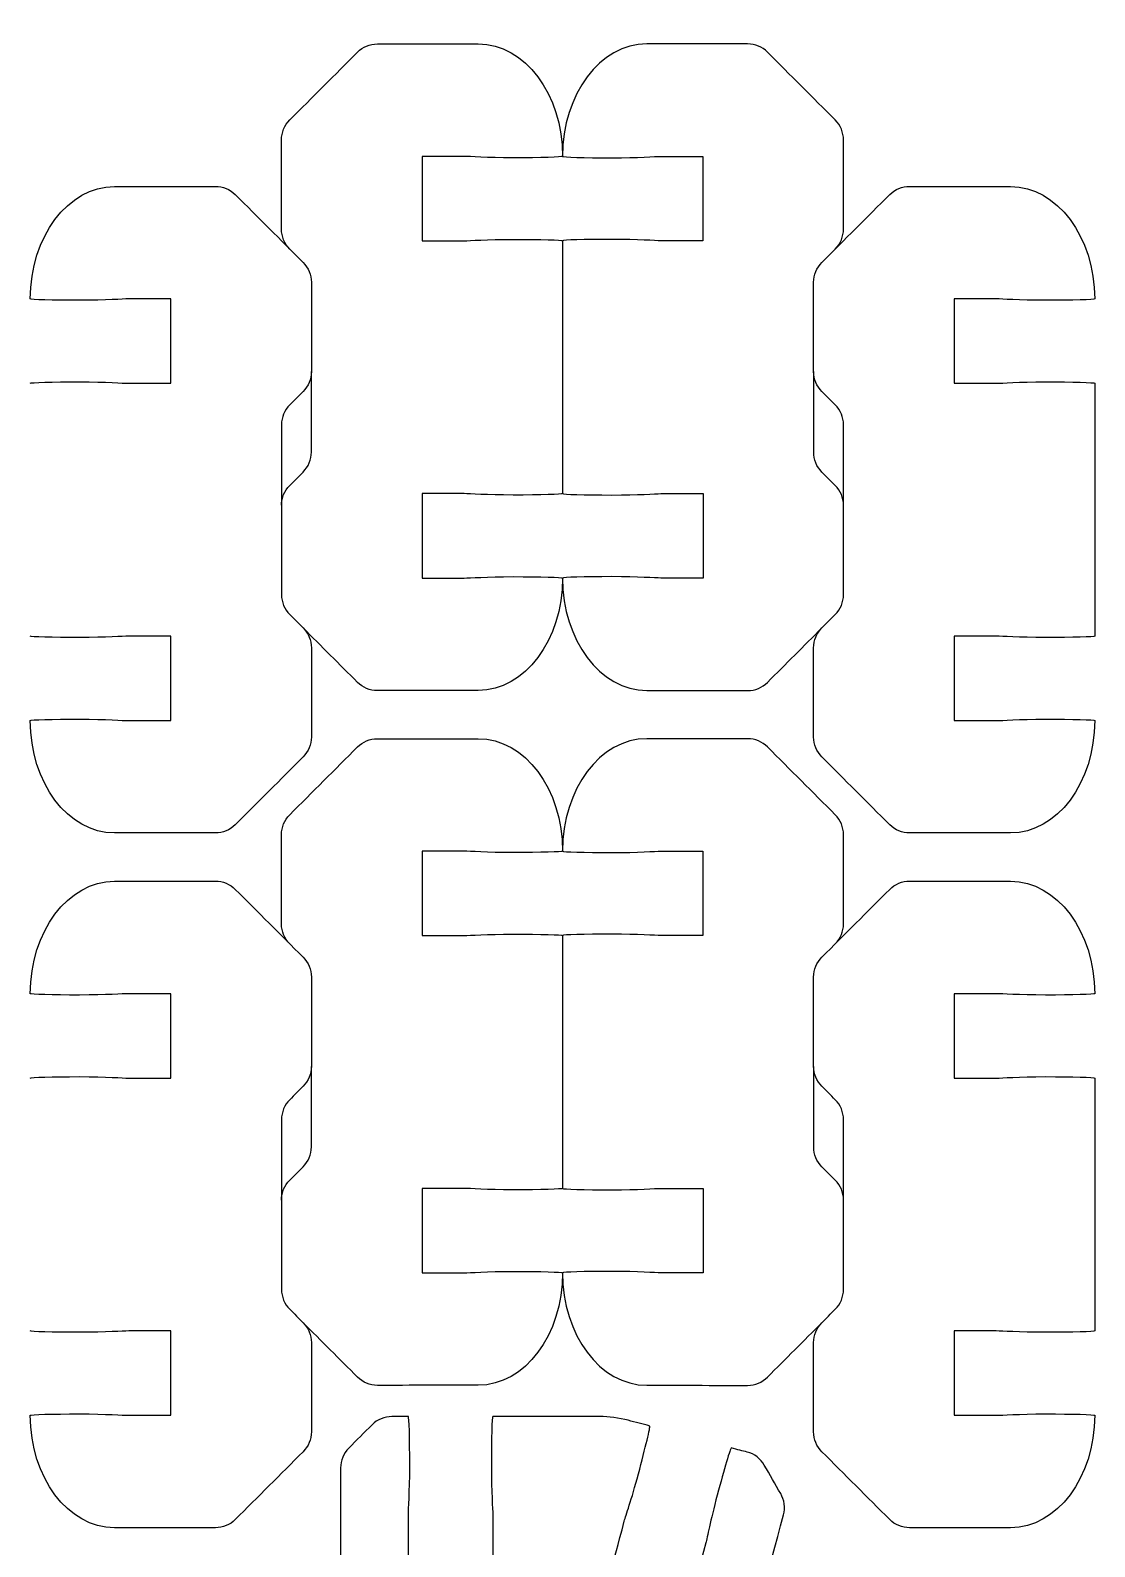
# Model space of a CAD drawing. Extents: x 0 to 290, y 230 to 450.
# Drawn here: x 45.9 to 83.8, y 314.8 to 368.7 of the extents above; entities that cross this region are included whole.
import ezdxf

# ---------------------------------------------------------------- set-up
doc = ezdxf.new("R2010")
doc.units = 0
doc.header["$MEASUREMENT"] = 0
doc.layers.add('DEFAULT', color=18, linetype='CONTINUOUS')

msp = doc.modelspace()

# ---------------------------------------------------------------- linework, layer by layer
at = {"layer": 'DEFAULT', "color": 1}
for points, knots in [([(0, 242), (0, 307.333), (0, 372.667), (0, 438), (0, 444.627), (5.372, 450), (12, 450), (100.667, 450), (189.333, 450), (278, 450), (284.627, 450), (290, 444.627), (290, 438), (290, 372.667), (290, 307.333), (290, 242), (290, 235.373), (284.627, 230), (278, 230), (189.333, 230), (100.667, 230), (12, 230), (5.372, 230), (0, 235.373), (0, 242)], [0, 0, 0, 0, 555.591, 555.591, 555.591, 556.591, 556.591, 556.591, 1310.607, 1310.607, 1310.607, 1311.607, 1311.607, 1311.607, 1867.198, 1867.198, 1867.198, 1868.198, 1868.198, 1868.198, 2622.214, 2622.214, 2622.214, 2623.214, 2623.214, 2623.214, 2623.214]), ([(55.166, 360.931), (54.979, 361.119), (54.873, 361.373), (54.873, 361.638), (54.873, 362.696), (54.873, 363.755), (54.873, 364.813), (54.873, 365.079), (54.978, 365.333), (55.166, 365.521), (55.97, 366.325), (56.775, 367.129), (57.579, 367.933), (57.766, 368.121), (58.021, 368.226), (58.286, 368.226), (59.481, 368.226), (60.677, 368.226), (61.872, 368.226), (63.53, 368.226), (64.871, 366.438), (64.871, 364.226), (64.871, 364.198), (64.088, 364.176), (63.121, 364.176), (62.154, 364.176), (61.583, 364.226), (61.371, 364.226), (60.871, 364.226), (60.372, 364.226), (59.872, 364.226), (59.872, 363.225), (59.872, 362.224), (59.872, 361.224), (60.372, 361.224), (60.871, 361.224), (61.371, 361.224), (61.583, 361.224), (62.154, 361.273), (63.121, 361.273), (64.088, 361.273), (64.871, 361.252), (64.871, 361.224), (64.871, 358.225), (64.871, 355.226), (64.871, 352.228), (64.871, 352.2), (64.088, 352.178), (63.121, 352.178), (62.154, 352.178), (61.583, 352.228), (61.371, 352.228), (60.871, 352.228), (60.372, 352.228), (59.872, 352.228), (59.872, 351.227), (59.872, 350.226), (59.872, 349.226), (60.372, 349.226), (60.871, 349.226), (61.371, 349.226), (61.583, 349.226), (62.154, 349.275), (63.121, 349.275), (64.088, 349.275), (64.871, 349.254), (64.871, 349.226), (64.871, 347.014), (63.53, 345.229), (61.872, 345.225), (60.995, 345.225), (59.351, 345.223), (58.286, 345.222), (58.021, 345.222), (57.766, 345.327), (57.578, 345.515), (56.933, 346.16), (56.288, 346.806), (55.642, 347.451)], [0, 0, 0, 0, 1, 1, 1, 10.002, 10.002, 10.002, 11.002, 11.002, 11.002, 20.674514, 20.674514, 20.674514, 21.674514, 21.674514, 21.674514, 31.840514, 31.840514, 31.840514, 32.840514, 32.840514, 32.840514, 33.840514, 33.840514, 33.840514, 34.840514, 34.840514, 34.840514, 39.090514, 39.090514, 39.090514, 47.600514, 47.600514, 47.600514, 51.850514, 51.850514, 51.850514, 52.850514, 52.850514, 52.850514, 53.850514, 53.850514, 53.850514, 79.350514, 79.350514, 79.350514, 80.350514, 80.350514, 80.350514, 81.350514, 81.350514, 81.350514, 85.600514, 85.600514, 85.600514, 94.110514, 94.110514, 94.110514, 98.360514, 98.360514, 98.360514, 99.360514, 99.360514, 99.360514, 100.360514, 100.360514, 100.360514, 101.360514, 101.360514, 101.360514, 102.360514, 102.360514, 102.360514, 103.360514, 103.360514, 103.360514, 111.123132, 111.123132, 111.123132, 111.123132]), ([(74.576, 360.931), (74.763, 361.119), (74.868, 361.373), (74.868, 361.638), (74.868, 362.696), (74.868, 363.755), (74.868, 364.813), (74.868, 365.079), (74.763, 365.333), (74.576, 365.521), (73.771, 366.325), (72.967, 367.129), (72.163, 367.933), (71.975, 368.121), (71.721, 368.226), (71.456, 368.226), (70.26, 368.226), (69.065, 368.226), (67.869, 368.226), (66.211, 368.226), (64.871, 366.438), (64.871, 364.226), (64.871, 364.198), (65.654, 364.176), (66.62, 364.176), (67.587, 364.176), (68.159, 364.226), (68.37, 364.226), (68.87, 364.226), (69.37, 364.226), (69.869, 364.226), (69.869, 363.225), (69.869, 362.224), (69.869, 361.224), (69.37, 361.224), (68.87, 361.224), (68.37, 361.224), (68.159, 361.224), (67.587, 361.273), (66.62, 361.273), (65.654, 361.273), (64.871, 361.252), (64.871, 361.224)], [0, 0, 0, 0, 1, 1, 1, 10.002, 10.002, 10.002, 11.002, 11.002, 11.002, 20.673807, 20.673807, 20.673807, 21.673807, 21.673807, 21.673807, 31.839807, 31.839807, 31.839807, 32.839807, 32.839807, 32.839807, 33.839807, 33.839807, 33.839807, 34.839807, 34.839807, 34.839807, 39.089807, 39.089807, 39.089807, 47.599807, 47.599807, 47.599807, 51.849807, 51.849807, 51.849807, 52.849807, 52.849807, 52.849807, 53.849807, 53.849807, 53.849807, 53.849807]), ([(45.937, 356.154), (45.937, 356.183), (46.72, 356.204), (47.687, 356.204), (48.653, 356.204), (49.225, 356.154), (49.437, 356.154), (49.936, 356.154), (50.436, 356.154), (50.936, 356.154), (50.936, 357.155), (50.936, 358.156), (50.936, 359.156), (50.436, 359.156), (49.936, 359.156), (49.437, 359.156), (49.225, 359.156), (48.653, 359.107), (47.687, 359.107), (46.72, 359.107), (45.937, 359.128), (45.937, 359.156), (45.937, 361.368), (47.278, 363.153), (48.936, 363.157), (49.813, 363.157), (51.456, 363.16), (52.522, 363.16), (52.787, 363.16), (53.042, 363.055), (53.229, 362.867), (54.034, 362.063), (54.838, 361.259), (55.642, 360.455), (55.829, 360.267), (55.935, 360.013), (55.935, 359.748), (55.935, 358.688), (55.935, 357.628), (55.935, 356.568), (55.935, 356.303), (55.829, 356.049), (55.642, 355.861), (55.483, 355.703), (55.325, 355.544), (55.166, 355.385), (54.978, 355.198), (54.873, 354.944), (54.873, 354.678), (54.873, 352.664), (54.873, 350.649), (54.873, 348.634), (54.873, 348.369), (54.978, 348.115), (55.166, 347.928), (55.325, 347.769), (55.483, 347.61), (55.642, 347.451), (55.829, 347.264), (55.935, 347.01), (55.935, 346.744), (55.935, 345.686), (55.935, 344.627), (55.935, 343.569), (55.935, 343.303), (55.829, 343.049), (55.642, 342.862), (54.838, 342.057), (54.033, 341.253), (53.229, 340.449), (53.042, 340.261), (52.787, 340.156), (52.522, 340.156), (51.327, 340.156), (50.131, 340.156), (48.936, 340.156), (47.278, 340.156), (45.937, 341.944), (45.937, 344.156), (45.937, 344.185), (46.72, 344.206), (47.687, 344.206), (48.653, 344.206), (49.225, 344.156), (49.437, 344.156), (49.936, 344.156), (50.436, 344.156), (50.936, 344.156), (50.936, 345.157), (50.936, 346.158), (50.936, 347.158), (50.436, 347.158), (49.936, 347.158), (49.437, 347.158), (49.225, 347.158), (48.653, 347.109), (47.687, 347.109), (46.72, 347.109), (45.937, 347.13), (45.937, 347.158)], [0, 0, 0, 0, 1, 1, 1, 2, 2, 2, 6.25, 6.25, 6.25, 14.76, 14.76, 14.76, 19.01, 19.01, 19.01, 20.01, 20.01, 20.01, 21.01, 21.01, 21.01, 22.01, 22.01, 22.01, 23.01, 23.01, 23.01, 24.01, 24.01, 24.01, 33.681807, 33.681807, 33.681807, 34.681807, 34.681807, 34.681807, 43.693807, 43.693807, 43.693807, 44.693807, 44.693807, 44.693807, 46.602995, 46.602995, 46.602995, 47.602995, 47.602995, 47.602995, 64.734995, 64.734995, 64.734995, 65.734995, 65.734995, 65.734995, 67.644183, 67.644183, 67.644183, 68.644183, 68.644183, 68.644183, 77.646183, 77.646183, 77.646183, 78.646183, 78.646183, 78.646183, 88.319404, 88.319404, 88.319404, 89.319404, 89.319404, 89.319404, 99.485404, 99.485404, 99.485404, 100.485404, 100.485404, 100.485404, 101.485404, 101.485404, 101.485404, 102.485404, 102.485404, 102.485404, 106.735404, 106.735404, 106.735404, 115.245404, 115.245404, 115.245404, 119.495404, 119.495404, 119.495404, 120.495404, 120.495404, 120.495404, 121.495404, 121.495404, 121.495404, 121.495404]), ([(76.512, 340.449), (76.7, 340.261), (76.954, 340.156), (77.219, 340.156), (78.415, 340.156), (79.61, 340.156), (80.806, 340.156), (82.464, 340.156), (83.804, 341.944), (83.804, 344.156), (83.804, 344.185), (83.021, 344.206), (82.054, 344.206), (81.088, 344.206), (80.516, 344.156), (80.305, 344.156), (79.805, 344.156), (79.305, 344.156), (78.805, 344.156), (78.805, 345.157), (78.805, 346.158), (78.805, 347.159), (79.305, 347.159), (79.805, 347.159), (80.305, 347.159), (80.516, 347.159), (81.088, 347.109), (82.054, 347.109), (83.021, 347.109), (83.804, 347.13), (83.804, 347.159), (83.804, 350.157), (83.804, 353.156), (83.804, 356.154), (83.804, 356.183), (83.021, 356.204), (82.054, 356.204), (81.088, 356.204), (80.516, 356.154), (80.305, 356.154), (79.805, 356.154), (79.305, 356.154), (78.805, 356.154), (78.805, 357.155), (78.805, 358.156), (78.805, 359.156), (79.305, 359.156), (79.805, 359.156), (80.305, 359.156), (80.516, 359.156), (81.088, 359.107), (82.054, 359.107), (83.021, 359.107), (83.804, 359.128), (83.804, 359.156), (83.804, 361.368), (82.464, 363.153), (80.806, 363.157), (79.928, 363.157), (78.285, 363.16), (77.22, 363.16), (76.954, 363.161), (76.7, 363.055), (76.512, 362.867), (75.708, 362.063), (74.903, 361.259), (74.099, 360.455), (73.912, 360.267), (73.806, 360.013), (73.806, 359.748), (73.806, 358.688), (73.806, 357.628), (73.806, 356.569), (73.806, 356.303), (73.912, 356.049), (74.099, 355.862), (74.258, 355.703), (74.417, 355.544), (74.575, 355.385), (74.763, 355.198), (74.868, 354.944), (74.868, 354.678), (74.868, 352.664), (74.868, 350.649), (74.868, 348.635), (74.868, 348.369), (74.763, 348.115), (74.575, 347.928), (74.417, 347.769), (74.258, 347.61), (74.099, 347.451), (73.912, 347.264), (73.806, 347.01), (73.806, 346.744), (73.806, 345.686), (73.806, 344.627), (73.806, 343.569), (73.806, 343.303), (73.912, 343.049), (74.099, 342.862), (74.904, 342.057), (75.708, 341.253), (76.512, 340.449)], [9.673221, 9.673221, 9.673221, 9.673221, 10.673221, 10.673221, 10.673221, 20.839221, 20.839221, 20.839221, 21.839221, 21.839221, 21.839221, 22.839221, 22.839221, 22.839221, 23.839221, 23.839221, 23.839221, 28.089221, 28.089221, 28.089221, 36.599221, 36.599221, 36.599221, 40.849221, 40.849221, 40.849221, 41.849221, 41.849221, 41.849221, 42.849221, 42.849221, 42.849221, 68.349221, 68.349221, 68.349221, 69.349221, 69.349221, 69.349221, 70.349221, 70.349221, 70.349221, 74.599221, 74.599221, 74.599221, 83.109221, 83.109221, 83.109221, 87.359221, 87.359221, 87.359221, 88.359221, 88.359221, 88.359221, 89.359221, 89.359221, 89.359221, 90.359221, 90.359221, 90.359221, 91.359221, 91.359221, 91.359221, 92.359221, 92.359221, 92.359221, 102.031027, 102.031027, 102.031027, 103.031027, 103.031027, 103.031027, 112.043027, 112.043027, 112.043027, 113.043027, 113.043027, 113.043027, 114.952216, 114.952216, 114.952216, 115.952216, 115.952216, 115.952216, 133.084216, 133.084216, 133.084216, 134.084216, 134.084216, 134.084216, 135.993404, 135.993404, 135.993404, 136.993404, 136.993404, 136.993404, 145.995404, 145.995404, 145.995404, 146.995404, 146.995404, 146.995404, 156.668625, 156.668625, 156.668625, 156.668625]), ([(54.873, 351.814), (54.873, 352.079), (54.978, 352.333), (55.166, 352.521), (55.325, 352.679), (55.483, 352.838), (55.642, 352.997), (55.829, 353.184), (55.935, 353.439), (55.935, 353.704), (55.935, 354.659), (55.935, 355.614), (55.935, 356.568)], [0, 0, 0, 0, 1, 1, 1, 2.909188, 2.909188, 2.909188, 3.909188, 3.909188, 3.909188, 12.029188, 12.029188, 12.029188, 12.029188]), ([(74.868, 351.814), (74.868, 352.079), (74.763, 352.333), (74.576, 352.521), (74.417, 352.679), (74.258, 352.838), (74.099, 352.997), (73.912, 353.184), (73.807, 353.439), (73.807, 353.704), (73.807, 354.659), (73.807, 355.614), (73.807, 356.568)], [0, 0, 0, 0, 1, 1, 1, 2.909188, 2.909188, 2.909188, 3.909188, 3.909188, 3.909188, 12.029188, 12.029188, 12.029188, 12.029188]), ([(64.871, 352.228), (64.871, 352.2), (65.654, 352.179), (66.62, 352.179), (67.587, 352.179), (68.159, 352.228), (68.37, 352.228), (68.87, 352.228), (69.37, 352.228), (69.87, 352.228), (69.87, 351.227), (69.87, 350.226), (69.87, 349.226), (69.37, 349.226), (68.87, 349.226), (68.37, 349.226), (68.159, 349.226), (67.587, 349.275), (66.62, 349.275), (65.654, 349.275), (64.871, 349.254), (64.871, 349.226), (64.871, 347.014), (66.211, 345.229), (67.869, 345.225), (68.747, 345.225), (70.39, 345.222), (71.455, 345.222), (71.721, 345.222), (71.975, 345.327), (72.163, 345.515), (72.808, 346.16), (73.454, 346.806), (74.099, 347.451)], [0, 0, 0, 0, 1, 1, 1, 2, 2, 2, 6.25, 6.25, 6.25, 14.76, 14.76, 14.76, 19.01, 19.01, 19.01, 20.01, 20.01, 20.01, 21.01, 21.01, 21.01, 22.01, 22.01, 22.01, 23.01, 23.01, 23.01, 24.01, 24.01, 24.01, 31.772618, 31.772618, 31.772618, 31.772618]), ([(55.166, 336.215), (54.979, 336.402), (54.873, 336.657), (54.873, 336.922), (54.873, 337.98), (54.873, 339.039), (54.873, 340.097), (54.873, 340.363), (54.978, 340.617), (55.166, 340.805), (55.97, 341.609), (56.775, 342.413), (57.579, 343.217), (57.766, 343.405), (58.021, 343.51), (58.286, 343.51), (59.481, 343.51), (60.677, 343.51), (61.872, 343.51), (63.53, 343.51), (64.871, 341.722), (64.871, 339.51), (64.871, 339.481), (64.088, 339.46), (63.121, 339.46), (62.154, 339.46), (61.583, 339.51), (61.371, 339.51), (60.871, 339.51), (60.372, 339.51), (59.872, 339.51), (59.872, 338.509), (59.872, 337.508), (59.872, 336.508), (60.372, 336.508), (60.871, 336.508), (61.371, 336.508), (61.583, 336.508), (62.154, 336.557), (63.121, 336.557), (64.088, 336.557), (64.871, 336.536), (64.871, 336.508), (64.871, 333.509), (64.871, 330.51), (64.871, 327.512), (64.871, 327.484), (64.088, 327.462), (63.121, 327.462), (62.154, 327.462), (61.583, 327.512), (61.371, 327.512), (60.871, 327.512), (60.372, 327.512), (59.872, 327.512), (59.872, 326.511), (59.872, 325.51), (59.872, 324.51), (60.372, 324.51), (60.871, 324.51), (61.371, 324.51), (61.583, 324.51), (62.154, 324.559), (63.121, 324.559), (64.088, 324.559), (64.871, 324.538), (64.871, 324.51), (64.871, 322.298), (63.53, 320.513), (61.872, 320.509), (60.995, 320.509), (59.351, 320.507), (58.286, 320.506), (58.021, 320.506), (57.766, 320.611), (57.578, 320.799), (56.933, 321.444), (56.288, 322.09), (55.642, 322.735)], [0, 0, 0, 0, 1, 1, 1, 10.002, 10.002, 10.002, 11.002, 11.002, 11.002, 20.674514, 20.674514, 20.674514, 21.674514, 21.674514, 21.674514, 31.840514, 31.840514, 31.840514, 32.840514, 32.840514, 32.840514, 33.840514, 33.840514, 33.840514, 34.840514, 34.840514, 34.840514, 39.090514, 39.090514, 39.090514, 47.600514, 47.600514, 47.600514, 51.850514, 51.850514, 51.850514, 52.850514, 52.850514, 52.850514, 53.850514, 53.850514, 53.850514, 79.350514, 79.350514, 79.350514, 80.350514, 80.350514, 80.350514, 81.350514, 81.350514, 81.350514, 85.600514, 85.600514, 85.600514, 94.110514, 94.110514, 94.110514, 98.360514, 98.360514, 98.360514, 99.360514, 99.360514, 99.360514, 100.360514, 100.360514, 100.360514, 101.360514, 101.360514, 101.360514, 102.360514, 102.360514, 102.360514, 103.360514, 103.360514, 103.360514, 111.123839, 111.123839, 111.123839, 111.123839]), ([(74.576, 336.215), (74.763, 336.402), (74.868, 336.657), (74.868, 336.922), (74.868, 337.98), (74.868, 339.039), (74.868, 340.097), (74.868, 340.363), (74.763, 340.617), (74.576, 340.805), (73.771, 341.609), (72.967, 342.413), (72.163, 343.217), (71.975, 343.405), (71.721, 343.51), (71.456, 343.51), (70.26, 343.51), (69.065, 343.51), (67.869, 343.51), (66.211, 343.51), (64.871, 341.722), (64.871, 339.51), (64.871, 339.481), (65.654, 339.46), (66.62, 339.46), (67.587, 339.46), (68.159, 339.51), (68.37, 339.51), (68.87, 339.51), (69.37, 339.51), (69.869, 339.51), (69.869, 338.509), (69.869, 337.508), (69.869, 336.508), (69.37, 336.508), (68.87, 336.508), (68.37, 336.508), (68.159, 336.508), (67.587, 336.557), (66.62, 336.557), (65.654, 336.557), (64.871, 336.536), (64.871, 336.508)], [0, 0, 0, 0, 1, 1, 1, 10.002, 10.002, 10.002, 11.002, 11.002, 11.002, 20.673807, 20.673807, 20.673807, 21.673807, 21.673807, 21.673807, 31.839807, 31.839807, 31.839807, 32.839807, 32.839807, 32.839807, 33.839807, 33.839807, 33.839807, 34.839807, 34.839807, 34.839807, 39.089807, 39.089807, 39.089807, 47.599807, 47.599807, 47.599807, 51.849807, 51.849807, 51.849807, 52.849807, 52.849807, 52.849807, 53.849807, 53.849807, 53.849807, 53.849807]), ([(45.937, 331.438), (45.937, 331.466), (46.72, 331.488), (47.687, 331.488), (48.653, 331.488), (49.225, 331.438), (49.437, 331.438), (49.936, 331.438), (50.436, 331.438), (50.936, 331.438), (50.936, 332.439), (50.936, 333.44), (50.936, 334.44), (50.436, 334.44), (49.936, 334.44), (49.437, 334.44), (49.225, 334.44), (48.653, 334.391), (47.687, 334.391), (46.72, 334.391), (45.937, 334.412), (45.937, 334.44), (45.937, 336.652), (47.278, 338.437), (48.936, 338.441), (49.813, 338.441), (51.456, 338.444), (52.522, 338.444), (52.787, 338.444), (53.042, 338.339), (53.229, 338.151), (54.034, 337.347), (54.838, 336.543), (55.642, 335.739), (55.829, 335.551), (55.935, 335.297), (55.935, 335.032), (55.935, 333.972), (55.935, 332.912), (55.935, 331.852), (55.935, 331.587), (55.829, 331.333), (55.642, 331.145), (55.483, 330.987), (55.325, 330.828), (55.166, 330.669), (54.978, 330.482), (54.873, 330.227), (54.873, 329.962), (54.873, 327.948), (54.873, 325.933), (54.873, 323.918), (54.873, 323.653), (54.978, 323.399), (55.166, 323.211), (55.325, 323.053), (55.483, 322.894), (55.642, 322.735), (55.829, 322.548), (55.935, 322.294), (55.935, 322.028), (55.935, 320.97), (55.935, 319.911), (55.935, 318.853), (55.935, 318.587), (55.829, 318.333), (55.642, 318.146), (54.838, 317.341), (54.033, 316.537), (53.229, 315.733), (53.042, 315.545), (52.787, 315.44), (52.522, 315.44), (51.327, 315.44), (50.131, 315.44), (48.936, 315.44), (47.278, 315.44), (45.937, 317.228), (45.937, 319.44), (45.937, 319.468), (46.72, 319.49), (47.687, 319.49), (48.653, 319.49), (49.225, 319.44), (49.437, 319.44), (49.936, 319.44), (50.436, 319.44), (50.936, 319.44), (50.936, 320.441), (50.936, 321.442), (50.936, 322.442), (50.436, 322.442), (49.936, 322.442), (49.437, 322.442), (49.225, 322.442), (48.653, 322.393), (47.687, 322.393), (46.72, 322.393), (45.937, 322.414), (45.937, 322.442)], [0, 0, 0, 0, 1, 1, 1, 2, 2, 2, 6.25, 6.25, 6.25, 14.76, 14.76, 14.76, 19.01, 19.01, 19.01, 20.01, 20.01, 20.01, 21.01, 21.01, 21.01, 22.01, 22.01, 22.01, 23.01, 23.01, 23.01, 24.01, 24.01, 24.01, 33.681807, 33.681807, 33.681807, 34.681807, 34.681807, 34.681807, 43.693807, 43.693807, 43.693807, 44.693807, 44.693807, 44.693807, 46.602995, 46.602995, 46.602995, 47.602995, 47.602995, 47.602995, 64.734995, 64.734995, 64.734995, 65.734995, 65.734995, 65.734995, 67.644183, 67.644183, 67.644183, 68.644183, 68.644183, 68.644183, 77.646183, 77.646183, 77.646183, 78.646183, 78.646183, 78.646183, 88.319404, 88.319404, 88.319404, 89.319404, 89.319404, 89.319404, 99.485404, 99.485404, 99.485404, 100.485404, 100.485404, 100.485404, 101.485404, 101.485404, 101.485404, 102.485404, 102.485404, 102.485404, 106.735404, 106.735404, 106.735404, 115.245404, 115.245404, 115.245404, 119.495404, 119.495404, 119.495404, 120.495404, 120.495404, 120.495404, 121.495404, 121.495404, 121.495404, 121.495404]), ([(76.512, 315.733), (76.7, 315.545), (76.954, 315.44), (77.219, 315.44), (78.415, 315.44), (79.61, 315.44), (80.806, 315.44), (82.464, 315.44), (83.804, 317.228), (83.804, 319.44), (83.804, 319.469), (83.021, 319.49), (82.054, 319.49), (81.088, 319.49), (80.516, 319.44), (80.305, 319.44), (79.805, 319.44), (79.305, 319.44), (78.805, 319.44), (78.805, 320.441), (78.805, 321.442), (78.805, 322.442), (79.305, 322.442), (79.805, 322.442), (80.305, 322.442), (80.516, 322.442), (81.088, 322.393), (82.054, 322.393), (83.021, 322.393), (83.804, 322.414), (83.804, 322.442), (83.804, 325.441), (83.804, 328.44), (83.804, 331.438), (83.804, 331.467), (83.021, 331.488), (82.054, 331.488), (81.088, 331.488), (80.516, 331.438), (80.305, 331.438), (79.805, 331.438), (79.305, 331.438), (78.805, 331.438), (78.805, 332.439), (78.805, 333.44), (78.805, 334.44), (79.305, 334.44), (79.805, 334.44), (80.305, 334.44), (80.516, 334.44), (81.088, 334.391), (82.054, 334.391), (83.021, 334.391), (83.804, 334.412), (83.804, 334.44), (83.804, 336.652), (82.464, 338.437), (80.806, 338.441), (79.928, 338.441), (78.285, 338.444), (77.22, 338.444), (76.954, 338.444), (76.7, 338.339), (76.512, 338.151), (75.708, 337.347), (74.903, 336.543), (74.099, 335.739), (73.912, 335.551), (73.806, 335.297), (73.806, 335.032), (73.806, 333.972), (73.806, 332.912), (73.806, 331.852), (73.806, 331.587), (73.912, 331.333), (74.099, 331.145), (74.258, 330.987), (74.417, 330.828), (74.575, 330.669), (74.763, 330.482), (74.868, 330.227), (74.868, 329.962), (74.868, 327.948), (74.868, 325.933), (74.868, 323.918), (74.868, 323.653), (74.763, 323.399), (74.575, 323.212), (74.417, 323.053), (74.258, 322.894), (74.099, 322.735), (73.912, 322.548), (73.806, 322.293), (73.806, 322.028), (73.806, 320.97), (73.806, 319.911), (73.806, 318.853), (73.806, 318.587), (73.912, 318.333), (74.099, 318.145), (74.904, 317.341), (75.708, 316.537), (76.512, 315.733)], [9.672514, 9.672514, 9.672514, 9.672514, 10.672514, 10.672514, 10.672514, 20.838514, 20.838514, 20.838514, 21.838514, 21.838514, 21.838514, 22.838514, 22.838514, 22.838514, 23.838514, 23.838514, 23.838514, 28.088514, 28.088514, 28.088514, 36.598514, 36.598514, 36.598514, 40.848514, 40.848514, 40.848514, 41.848514, 41.848514, 41.848514, 42.848514, 42.848514, 42.848514, 68.348514, 68.348514, 68.348514, 69.348514, 69.348514, 69.348514, 70.348514, 70.348514, 70.348514, 74.598514, 74.598514, 74.598514, 83.108514, 83.108514, 83.108514, 87.358514, 87.358514, 87.358514, 88.358514, 88.358514, 88.358514, 89.358514, 89.358514, 89.358514, 90.358514, 90.358514, 90.358514, 91.358514, 91.358514, 91.358514, 92.358514, 92.358514, 92.358514, 102.03032, 102.03032, 102.03032, 103.03032, 103.03032, 103.03032, 112.04232, 112.04232, 112.04232, 113.04232, 113.04232, 113.04232, 114.951509, 114.951509, 114.951509, 115.951509, 115.951509, 115.951509, 133.083509, 133.083509, 133.083509, 134.083509, 134.083509, 134.083509, 135.992697, 135.992697, 135.992697, 136.992697, 136.992697, 136.992697, 145.994697, 145.994697, 145.994697, 146.994697, 146.994697, 146.994697, 156.667211, 156.667211, 156.667211, 156.667211]), ([(54.873, 327.098), (54.873, 327.363), (54.978, 327.617), (55.166, 327.805), (55.325, 327.963), (55.483, 328.122), (55.642, 328.281), (55.829, 328.468), (55.935, 328.723), (55.935, 328.988), (55.935, 329.943), (55.935, 330.898), (55.935, 331.852)], [0, 0, 0, 0, 1, 1, 1, 2.909188, 2.909188, 2.909188, 3.909188, 3.909188, 3.909188, 12.029188, 12.029188, 12.029188, 12.029188]), ([(74.868, 327.098), (74.868, 327.363), (74.763, 327.617), (74.576, 327.805), (74.417, 327.963), (74.258, 328.122), (74.099, 328.281), (73.912, 328.468), (73.807, 328.723), (73.807, 328.988), (73.807, 329.943), (73.807, 330.898), (73.807, 331.852)], [0, 0, 0, 0, 1, 1, 1, 2.909188, 2.909188, 2.909188, 3.909188, 3.909188, 3.909188, 12.029188, 12.029188, 12.029188, 12.029188]), ([(64.871, 327.512), (64.871, 327.484), (65.654, 327.462), (66.62, 327.462), (67.587, 327.462), (68.159, 327.512), (68.37, 327.512), (68.87, 327.512), (69.37, 327.512), (69.87, 327.512), (69.87, 326.511), (69.87, 325.51), (69.87, 324.51), (69.37, 324.51), (68.87, 324.51), (68.37, 324.51), (68.159, 324.51), (67.587, 324.559), (66.62, 324.559), (65.654, 324.559), (64.871, 324.538), (64.871, 324.51), (64.871, 322.298), (66.211, 320.513), (67.869, 320.509), (68.747, 320.509), (70.39, 320.506), (71.455, 320.506), (71.721, 320.506), (71.975, 320.611), (72.163, 320.799), (72.808, 321.444), (73.454, 322.09), (74.099, 322.735)], [0, 0, 0, 0, 1, 1, 1, 2, 2, 2, 6.25, 6.25, 6.25, 14.76, 14.76, 14.76, 19.01, 19.01, 19.01, 20.01, 20.01, 20.01, 21.01, 21.01, 21.01, 22.01, 22.01, 22.01, 23.01, 23.01, 23.01, 24.01, 24.01, 24.01, 31.772618, 31.772618, 31.772618, 31.772618]), ([(68.852, 308.472), (67.871, 308.736), (65.74, 309.315), (65.715, 309.315), (65.652, 309.332), (65.31, 309.399), (64.805, 309.399), (63.138, 309.399), (61.47, 309.399), (59.803, 309.399), (59.538, 309.399), (59.284, 309.505), (59.097, 309.692), (58.487, 310.303), (57.877, 310.913), (57.266, 311.523), (57.079, 311.71), (56.974, 311.964), (56.974, 312.229), (56.974, 314.009), (56.974, 315.789), (56.974, 317.57), (56.974, 317.834), (57.079, 318.088), (57.266, 318.275), (57.543, 318.552), (57.819, 318.828), (58.095, 319.104), (58.282, 319.291), (58.536, 319.397), (58.801, 319.397), (58.996, 319.397), (59.191, 319.397), (59.387, 319.397), (59.415, 319.397), (59.436, 318.614), (59.436, 317.647), (59.436, 316.681), (59.387, 316.109), (59.387, 315.898), (59.387, 315.398), (59.387, 314.898), (59.387, 314.398), (60.387, 314.398), (61.388, 314.398), (62.389, 314.398), (62.389, 314.898), (62.389, 315.398), (62.389, 315.898), (62.389, 316.109), (62.339, 316.681), (62.339, 317.647), (62.339, 318.614), (62.361, 319.397), (62.389, 319.397), (63.653, 319.397), (64.917, 319.397), (66.181, 319.397), (66.53, 319.397), (66.876, 319.351), (67.211, 319.263), (67.466, 319.195), (67.722, 319.127), (67.977, 319.059), (68.005, 319.051), (67.822, 318.289), (67.571, 317.355), (67.321, 316.42), (67.127, 315.88), (67.07, 315.675), (66.844, 314.832), (66.682, 314.229), (66.682, 314.229), (67.649, 313.97), (68.615, 313.712), (69.582, 313.453), (69.582, 313.453), (69.744, 314.056), (69.97, 314.899), (70.026, 315.104), (70.125, 315.668), (70.376, 316.603), (70.626, 317.531), (70.845, 318.279), (70.877, 318.279), (71.088, 318.222), (71.282, 318.173), (71.438, 318.134), (71.699, 318.067), (71.917, 317.898), (72.051, 317.665), (72.245, 317.329), (72.439, 316.992), (72.633, 316.656), (72.767, 316.427), (72.803, 316.152), (72.732, 315.898), (72.185, 313.853), (71.639, 311.808), (71.092, 309.763), (71.025, 309.509), (70.855, 309.29), (70.626, 309.156), (70.289, 308.961), (69.951, 308.766), (69.614, 308.57), (69.384, 308.436), (69.109, 308.401), (68.852, 308.472)], [1, 1, 1, 1, 2, 2, 2, 3, 3, 3, 17.18, 17.18, 17.18, 18.18, 18.18, 18.18, 25.519768, 25.519768, 25.519768, 26.519768, 26.519768, 26.519768, 41.659768, 41.659768, 41.659768, 42.659768, 42.659768, 42.659768, 45.98317, 45.98317, 45.98317, 46.98317, 46.98317, 46.98317, 48.64317, 48.64317, 48.64317, 49.64317, 49.64317, 49.64317, 50.64317, 50.64317, 50.64317, 54.89317, 54.89317, 54.89317, 63.40317, 63.40317, 63.40317, 67.65317, 67.65317, 67.65317, 68.65317, 68.65317, 68.65317, 69.65317, 69.65317, 69.65317, 80.40317, 80.40317, 80.40317, 81.40317, 81.40317, 81.40317, 83.649345, 83.649345, 83.649345, 84.649345, 84.649345, 84.649345, 85.649345, 85.649345, 85.649345, 86.649345, 86.649345, 86.649345, 95.158657, 95.158657, 95.158657, 96.158657, 96.158657, 96.158657, 97.158657, 97.158657, 97.158657, 98.158657, 98.158657, 98.158657, 99.158657, 99.158657, 99.158657, 100.158657, 100.158657, 100.158657, 103.46049, 103.46049, 103.46049, 104.46049, 104.46049, 104.46049, 122.461451, 122.461451, 122.461451, 123.461451, 123.461451, 123.461451, 126.776945, 126.776945, 126.776945, 127.776945, 127.776945, 127.776945, 127.776945])]:
    msp.add_open_spline(points, degree=3, knots=knots, dxfattribs=at)

doc.saveas('drawing.dxf')
